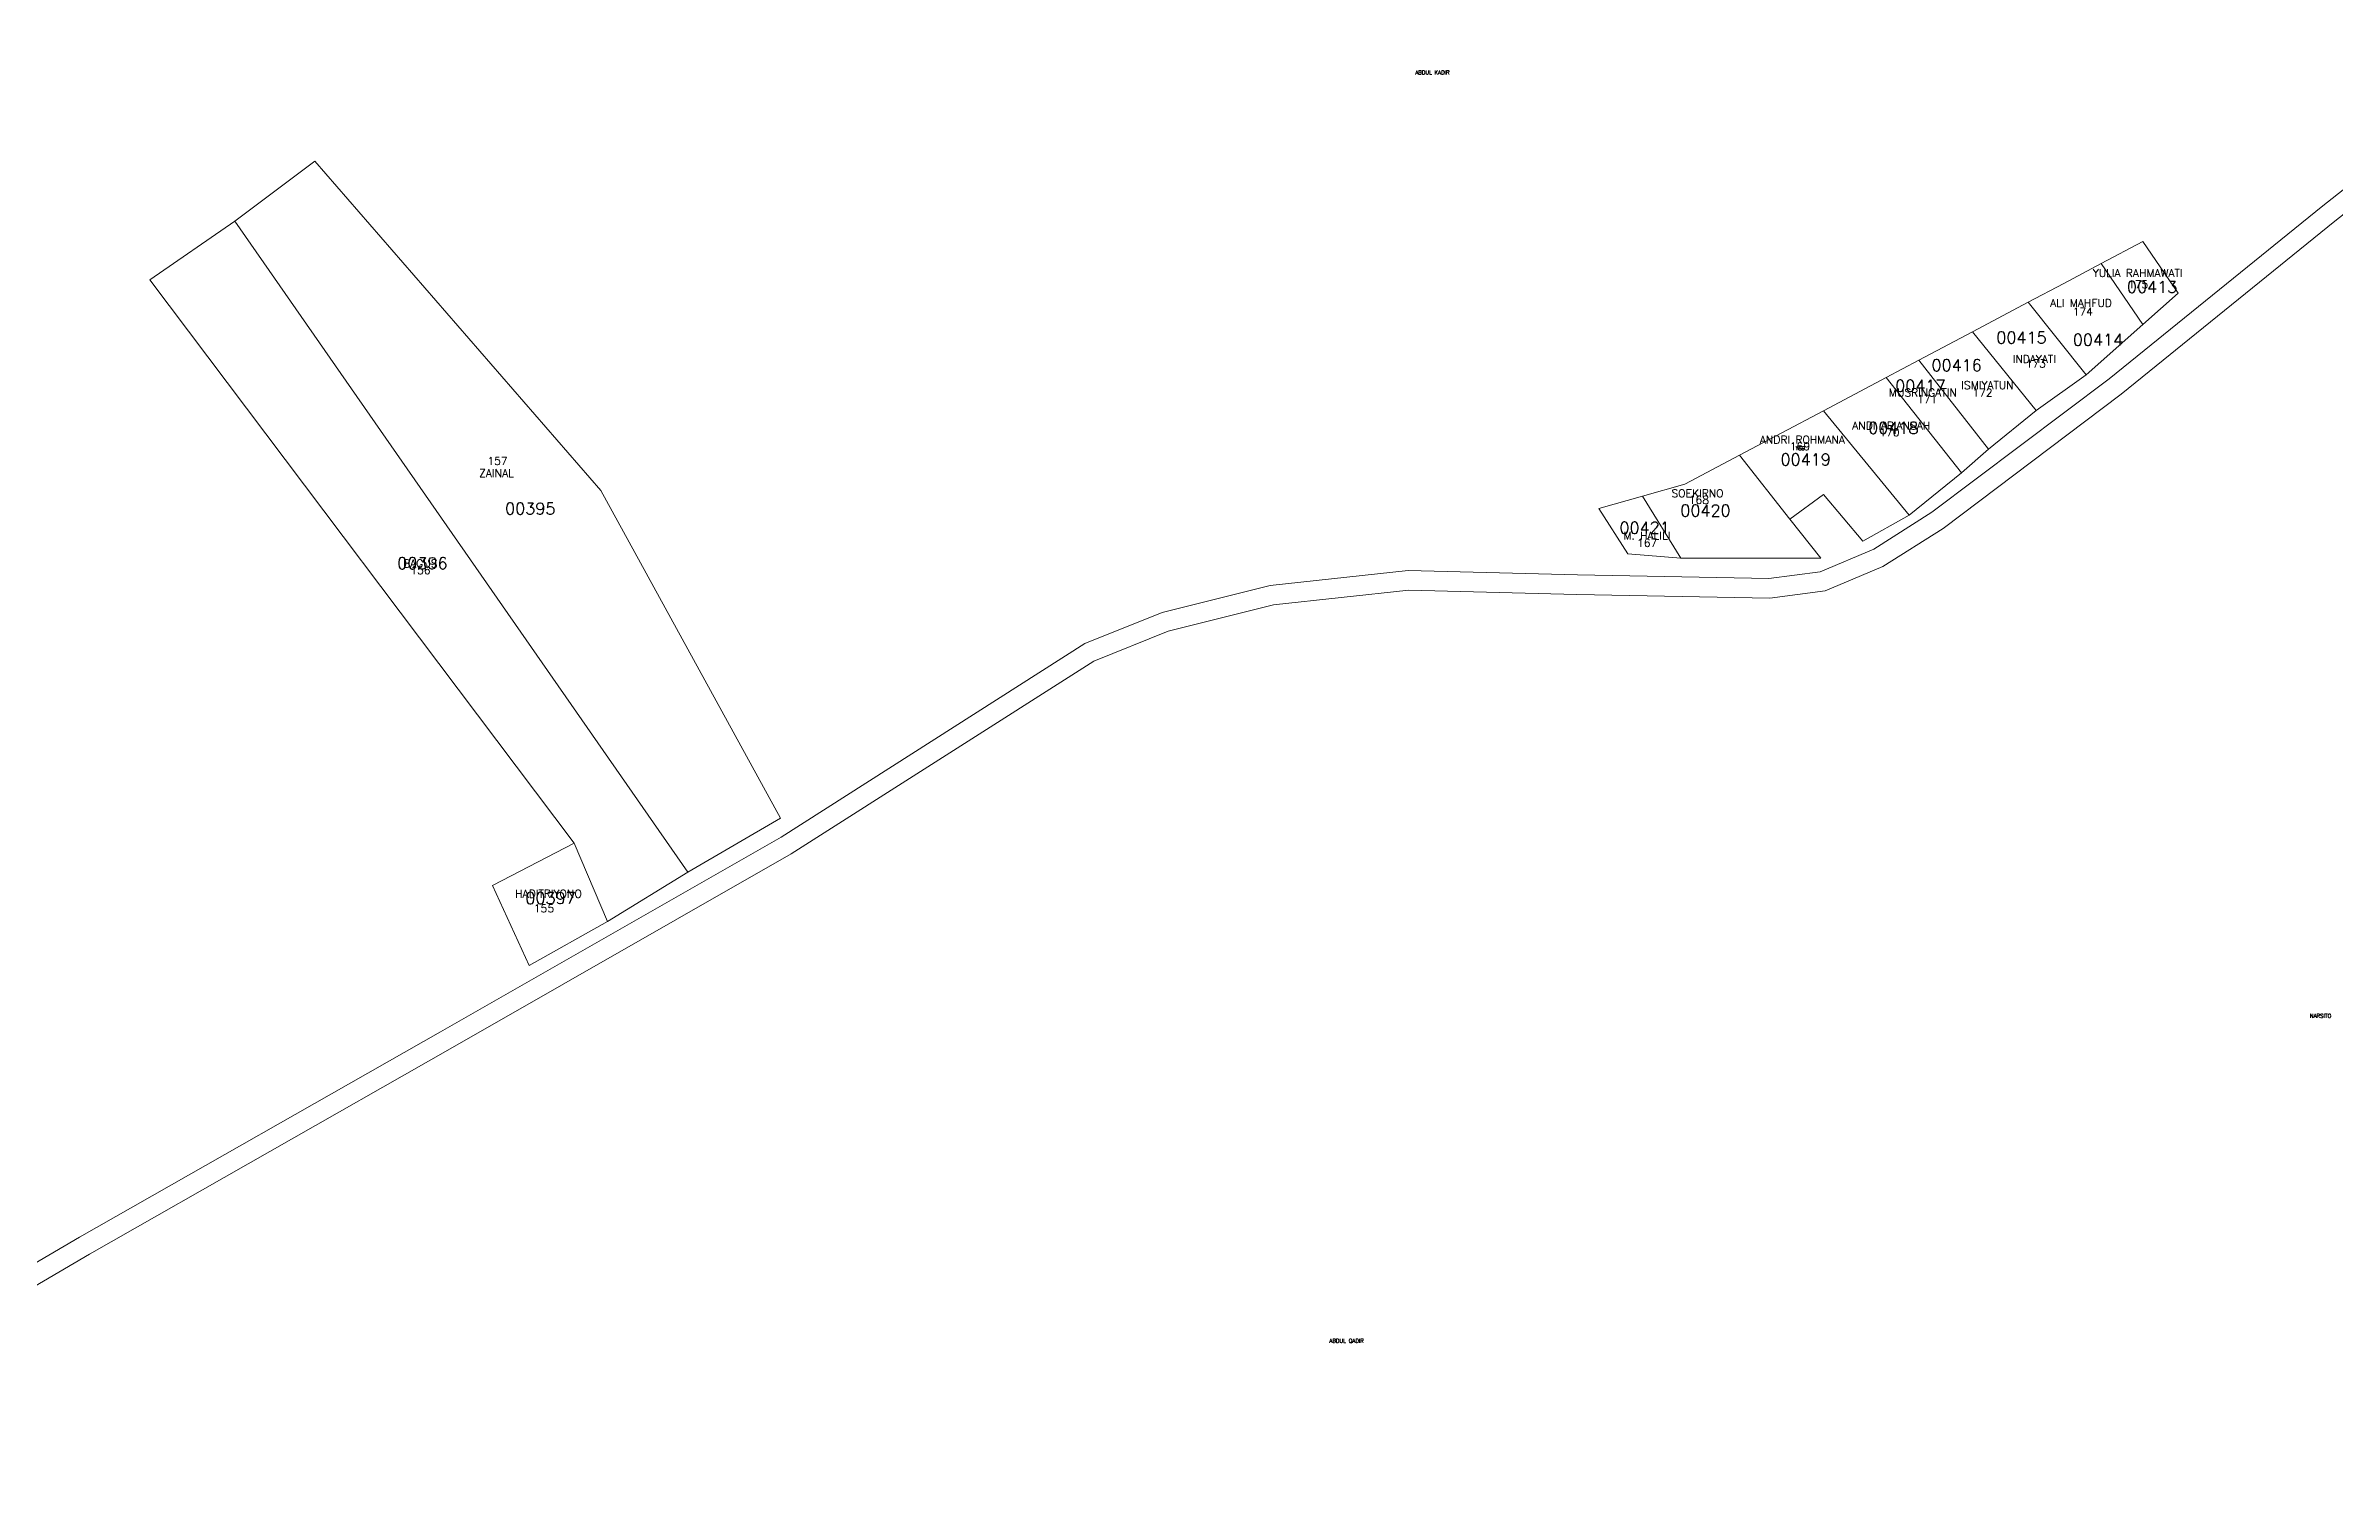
# Model space of a CAD drawing. Header units: inches. Extents: x 127149 to 132166, y 1065498 to 1071385.
# Drawn here: x 128437 to 129021, y 1069072 to 1069442 of the extents above; entities that cross this region are included whole.
import ezdxf
from ezdxf.enums import TextEntityAlignment as Align

# ---------------------------------------------------------------- set-up
doc = ezdxf.new("R2010")
doc.units = ezdxf.units.IN
doc.header["$MEASUREMENT"] = 0
for name, color, linetype in [('020100', 7, 'Continuous'), ('040100', 20, 'Continuous'), ('080201', 7, 'Continuous'), ('tn_lai', 7, 'Continuous')]:
    doc.layers.add(name, color=color, linetype=linetype)
doc.styles.add('romans', font='romans.shx')

msp = doc.modelspace()

# ---------------------------------------------------------------- linework, layer by layer
at = {"layer": '020100', "lineweight": 0}
for points in [[(128600.81, 1069230.95), (128624.42, 1069244.7), (128578.54, 1069328.38), (128505.53, 1069412.48), (128485.09, 1069397.16), (128600.81, 1069230.95)], [(128580.23, 1069218.36), (128600.81, 1069230.95), (128485.09, 1069397.16), (128463.4, 1069382.21), (128571.77, 1069238.31), (128580.23, 1069218.36)], [(128972.41, 1069370.82), (128981.4, 1069378.8), (128972.35, 1069391.97), (128961.74, 1069386.35), (128972.41, 1069370.82)], [(128943.07, 1069376.46), (128957.9, 1069357.96), (128972.41, 1069370.82), (128961.74, 1069386.35), (128952.18, 1069381.29), (128943.07, 1069376.46)], [(128928.83, 1069368.92), (128945.11, 1069348.81), (128957.9, 1069357.96), (128943.07, 1069376.46), (128928.83, 1069368.92)], [(128915.15, 1069361.67), (128932.96, 1069338.98), (128945.11, 1069348.81), (128928.83, 1069368.92), (128915.15, 1069361.67)], [(128906.82, 1069357.26), (128926.02, 1069332.88), (128932.96, 1069338.98), (128915.15, 1069361.67), (128906.82, 1069357.26)], [(128890.8, 1069348.77), (128912.67, 1069322.12), (128926.02, 1069332.88), (128906.82, 1069357.26), (128890.8, 1069348.77)], [(128882.26, 1069321.09), (128890.81, 1069327.39), (128900.88, 1069315.47), (128912.67, 1069322.12), (128890.8, 1069348.77), (128880.2, 1069343.16), (128869.39, 1069337.42), (128882.26, 1069321.09)], [(128869.39, 1069337.42), (128855.37, 1069330), (128844.6, 1069326.96), (128854.39, 1069311.11), (128890.13, 1069311.11), (128882.26, 1069321.09), (128869.39, 1069337.42)], [(128844.6, 1069326.96), (128833.47, 1069323.83), (128840.84, 1069312.2), (128854.39, 1069311.11), (128844.6, 1069326.96)], [(128580.23, 1069218.36), (128571.77, 1069238.31), (128550.87, 1069227.51), (128560.27, 1069207.08), (128580.23, 1069218.36)]]:
    msp.add_lwpolyline(points, dxfattribs=at)
at = {"layer": '040100', "lineweight": 0}
for points in [[(128702.15, 1069289.3), (128721.94, 1069297.21), (128749.47, 1069304.13), (128784.71, 1069307.98), (128827.95, 1069306.84), (128876.86, 1069305.88), (128889.95, 1069307.61), (128903.66, 1069313.41), (128918.49, 1069322.83), (128963.77, 1069356.94), (129018.32, 1069401.06), (129050.73, 1069426.54), (129070.38, 1069441.97)], [(128702.15, 1069289.3), (128721.94, 1069297.21), (128749.47, 1069304.13), (128784.71, 1069307.98), (128827.95, 1069306.84), (128876.86, 1069305.88), (128889.95, 1069307.61), (128903.66, 1069313.41), (128918.49, 1069322.83), (128963.77, 1069356.94), (129018.32, 1069401.06), (129050.73, 1069426.54), (129070.38, 1069441.97)], [(128704.44, 1069284.83), (128723.48, 1069292.44), (128750.36, 1069299.2), (128784.91, 1069302.97), (128827.84, 1069301.84), (128877.14, 1069300.87), (128891.27, 1069302.74), (128905.99, 1069308.96), (128921.34, 1069318.72), (128966.85, 1069353), (129021.44, 1069397.15), (129053.82, 1069422.61), (129072.43, 1069438.54)], [(128704.44, 1069284.83), (128723.48, 1069292.44), (128750.36, 1069299.2), (128784.91, 1069302.97), (128827.84, 1069301.84), (128877.14, 1069300.87), (128891.27, 1069302.74), (128905.99, 1069308.96), (128921.34, 1069318.72), (128966.85, 1069353), (129021.44, 1069397.15), (129053.82, 1069422.61), (129072.43, 1069438.54)], [(128702.15, 1069289.3), (128624.6, 1069239.9), (128537.57, 1069190.18), (128445.42, 1069137.68), (128367.02, 1069091.72), (128342.78, 1069077.43), (128320.21, 1069079.37), (128265.49, 1069090.12), (128176.71, 1069117.55), (128147.54, 1069129.12)], [(128702.15, 1069289.3), (128624.6, 1069239.9), (128537.57, 1069190.18), (128445.42, 1069137.68), (128367.02, 1069091.72), (128342.78, 1069077.43), (128320.21, 1069079.37), (128265.49, 1069090.12), (128176.71, 1069117.55), (128147.54, 1069129.12)], [(128704.44, 1069284.83), (128627.18, 1069235.62), (128540.05, 1069185.84), (128447.92, 1069133.35), (128369.55, 1069087.41), (128343.94, 1069072.31), (128319.52, 1069074.41), (128264.27, 1069085.27), (128236.01, 1069093.99)], [(128704.44, 1069284.83), (128627.18, 1069235.62), (128540.05, 1069185.84), (128447.92, 1069133.35), (128369.55, 1069087.41), (128343.94, 1069072.31), (128319.52, 1069074.41), (128264.27, 1069085.27), (128236.01, 1069093.99)]]:
    msp.add_lwpolyline(points, dxfattribs=at)

# ---------------------------------------------------------------- texts
at = {"lineweight": 0, "style": 'romans'}
for s, p in [('YULIA RAHMAWATI', (128971.05, 1069382.93)), ('175', (128971.16, 1069380.05)), ('ALI MAHFUD ', (128957.25, 1069375.3)), ('174', (128957.03, 1069373.08)), ('INDAYATI', (128944.67, 1069360.96)), ('173', (128945.05, 1069359.81)), ('ISMIYATUN', (128932.69, 1069354.3)), ('MUSRINGATIN', (128916.19, 1069352.41)), ('171', (128917.32, 1069350.74)), ('172', (128931.42, 1069352.39)), ('ANDI ARIANSAH', (128908.11, 1069343.97)), ('170', (128907.67, 1069342.23)), ('ANDRI ROHMANA', (128885.41, 1069340.36)), ('169', (128884.81, 1069338.67)), ('ZAINAL', (128551.9, 1069331.84)), ('157', (128552.18, 1069334.95)), ('SOEKIRNO', (128858.65, 1069326.69)), ('168', (128859.01, 1069325)), ('M. HALILI', (128845.71, 1069315.84)), ('167', (128845.75, 1069314.03)), ('BAGUS', (128532.44, 1069308.75)), ('156', (128532.5, 1069307.04)), ('HADITRIYONO', (128565.18, 1069224.4)), ('155', (128564.03, 1069220.69))]:
    msp.add_text(s, height=2, dxfattribs=at).set_placement(p, align=Align.CENTER)
at = {"layer": '080201', "lineweight": 0, "style": 'romans'}
for s, p in [('00413', (128974.74, 1069378.88)), ('00415', (128941.38, 1069365.95)), ('00414', (128960.93, 1069365.39)), ('00416', (128924.82, 1069358.87)), ('00417', (128915.56, 1069353.64)), ('00418', (128908.66, 1069342.88)), ('00419', (128886.26, 1069334.82)), ('00395', (128560.53, 1069322.28)), ('00421', (128845.13, 1069317.39)), ('00420', (128860.67, 1069321.77)), ('00396', (128532.99, 1069308.32)), ('00397', (128565.69, 1069222.8))]:
    msp.add_text(s, height=3, dxfattribs=at).set_placement(p, align=Align.CENTER)
at = {"layer": 'tn_lai', "lineweight": 0, "style": 'romans'}
for s, p in [('ABDUL KADIR', (128790.93, 1069434.67)), ('169', (128884.81, 1069338.67)), ('NARSITO', (129017.76, 1069193.71)), ('ABDUL QADIR', (128769.02, 1069110.75))]:
    msp.add_text(s, height=1, dxfattribs=at).set_placement(p, align=Align.CENTER)

doc.saveas('drawing.dxf')
